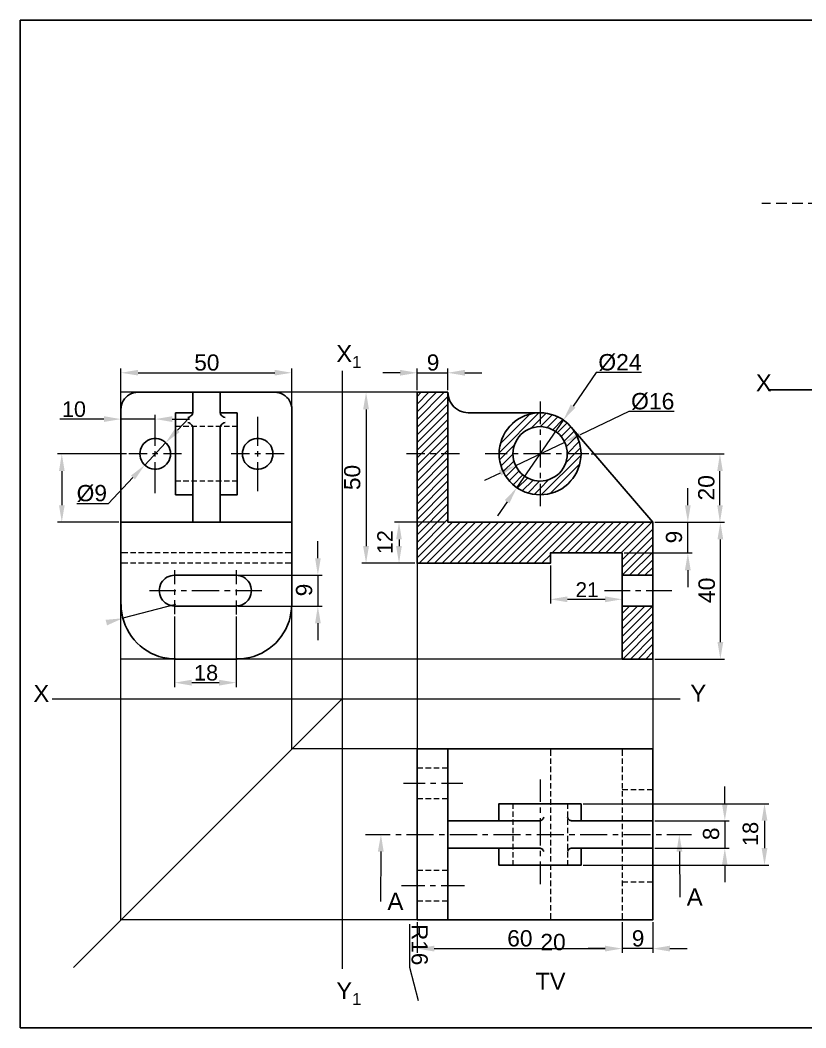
# Model space of a CAD drawing. Header units: millimetres. Extents: x 1738 to 2258, y 1223 to 1520.
# Drawn here: x 1737.7 to 1969.4, y 1223.2 to 1520.2 of the extents above; entities that cross this region are included whole.
import ezdxf

# ---------------------------------------------------------------- set-up
doc = ezdxf.new("R2010")
doc.units = ezdxf.units.MM
doc.linetypes.add('HIDDEN2', pattern=[4.7625, 3.175, -1.5875])
doc.styles.add('Arial$001', font='arial.ttf', dxfattribs={"height": 3.383968})
doc.styles.get("Standard").update_dxf_attribs({"font": 'arial.ttf'})

msp = doc.modelspace()

# ---------------------------------------------------------------- hatches: boundary and pattern name
at = {"true_color": 0x000007}
for points in [[(1772.425, 1417.158), (1772.425, 1415.491), (1767.392, 1416.291)], [(1812.739, 1417.158), (1812.739, 1415.491), (1817.772, 1416.291)], [(1849.687, 1417.158), (1849.687, 1415.441), (1854.72, 1416.291)], [(1868.802, 1417.158), (1868.802, 1415.441), (1863.769, 1416.291)], [(1838.804, 1405.509), (1840.521, 1405.509), (1839.671, 1410.542)], [(1900.034, 1406.959), (1901.4, 1406.025), (1897.85, 1402.342)], [(1762.359, 1403.492), (1762.359, 1401.792), (1767.392, 1402.642)], [(1782.541, 1403.492), (1782.541, 1401.792), (1777.508, 1402.642)], [(1783.424, 1399.959), (1784.674, 1398.809), (1780.574, 1395.693)], [(1902.467, 1398.759), (1903.183, 1397.276), (1898.234, 1395.859)], [(1749.126, 1387.326), (1750.793, 1387.326), (1749.943, 1392.41)], [(1943.214, 1387.326), (1944.864, 1387.326), (1944.014, 1392.41)], [(1770.342, 1386.01), (1771.525, 1384.86), (1774.391, 1389.076)], [(1878.785, 1387.493), (1879.518, 1386.01), (1883.685, 1388.91)], [(1880.585, 1378.76), (1881.935, 1377.81), (1884.118, 1382.427)], [(1749.126, 1377.26), (1750.793, 1377.26), (1749.943, 1372.227)], [(1933.698, 1377.26), (1935.398, 1377.26), (1934.548, 1372.227)], [(1943.214, 1377.26), (1944.864, 1377.26), (1944.014, 1372.227)], [(1848.537, 1367.194), (1850.203, 1367.194), (1849.387, 1372.227)], [(1943.297, 1367.194), (1944.997, 1367.194), (1944.147, 1372.227)], [(1838.804, 1365.195), (1840.521, 1365.195), (1839.671, 1360.162)], [(1848.537, 1365.195), (1850.203, 1365.195), (1849.387, 1360.162)], [(1824.638, 1361.645), (1826.305, 1361.645), (1825.455, 1356.612)], [(1933.698, 1358.112), (1935.398, 1358.112), (1934.548, 1363.178)], [(1899.05, 1350.379), (1899.05, 1348.679), (1894.017, 1349.529)], [(1910.15, 1350.379), (1910.15, 1348.679), (1915.183, 1349.529)], [(1824.638, 1342.496), (1826.305, 1342.496), (1825.455, 1347.529)], [(1762.875, 1343.479), (1763.292, 1341.846), (1767.942, 1343.946)], [(1943.297, 1336.946), (1944.997, 1336.946), (1944.147, 1331.913)], [(1788.257, 1325.814), (1788.257, 1324.097), (1783.224, 1324.964)], [(1796.323, 1325.814), (1796.323, 1324.097), (1801.356, 1324.964)], [(1944.614, 1289.283), (1946.281, 1289.283), (1945.464, 1284.25)], [(1956.313, 1284.25), (1958.013, 1284.25), (1957.163, 1289.283)], [(1843.154, 1275.167), (1844.054, 1280.2), (1844.87, 1275.167)], [(1931.215, 1275.167), (1932.032, 1280.2), (1932.931, 1275.167)], [(1944.614, 1271.15), (1946.281, 1271.15), (1945.464, 1276.183)], [(1956.313, 1276.183), (1958.013, 1276.183), (1957.163, 1271.15)], [(1859.753, 1247.435), (1859.753, 1245.735), (1854.72, 1246.585)], [(1910.15, 1247.435), (1910.15, 1245.735), (1915.183, 1246.585)], [(1910.15, 1247.435), (1910.15, 1245.735), (1915.183, 1246.585)], [(1929.265, 1247.435), (1929.265, 1245.735), (1924.215, 1246.585)]]:
    msp.add_hatch(color=7, dxfattribs=at).paths.add_polyline_path(points)

# ---------------------------------------------------------------- linework, layer by layer
for p, q in [((1737.664, 1520.225), (2157.664, 1520.225)), ((1737.664, 1223.225), (1737.664, 1520.225)), ((1958.454, 1411.233), (2241.93, 1411.233)), ((2157.664, 1223.225), (1737.664, 1223.225))]:
    msp.add_line(p, q)
at = {"linetype": 'HIDDEN2', "lineweight": 9}
msp.add_line((2054.217, 1466.233), (1956.374, 1466.233), dxfattribs=at)
at = {"color": 7, "linetype": 'Continuous', "lineweight": 5, "true_color": 0x000007}
for points in [[(1767.392, 1406.109), (1767.392, 1417.575)], [(1817.772, 1406.109), (1817.772, 1417.575)], [(1832.588, 1416.858), (1832.588, 1240.602)], [(1854.72, 1411.142), (1854.72, 1417.541)], [(1863.769, 1411.142), (1863.769, 1417.541)], [(1772.425, 1416.291), (1812.739, 1416.291)], [(1849.687, 1416.291), (1844.604, 1416.291)], [(1854.72, 1416.291), (1863.769, 1416.291)], [(1868.802, 1416.291), (1873.835, 1416.291)], [(1920.849, 1416.391), (1907.533, 1416.391), (1900.717, 1406.492)], [(1854.72, 1410.542), (1767.392, 1410.542)], [(1767.392, 1255.035), (1767.392, 1410.542)], [(1817.772, 1305.415), (1817.772, 1410.542)], [(1854.086, 1410.542), (1838.387, 1410.542)], [(1854.72, 1409.308), (1855.953, 1410.542)], [(1854.72, 1407.042), (1858.219, 1410.542)], [(1854.72, 1404.775), (1860.486, 1410.542)], [(1854.72, 1402.526), (1862.736, 1410.542)], [(1854.72, 1400.259), (1863.769, 1409.308)], [(1890.984, 1407.809), (1890.984, 1401.192)], [(1839.671, 1405.509), (1839.671, 1365.195)], [(1854.72, 1397.992), (1863.769, 1407.042)], [(1930.532, 1404.859), (1917.182, 1404.859), (1902.8, 1398.042)], [(1762.359, 1402.642), (1749.343, 1402.642)], [(1767.392, 1400.092), (1767.392, 1403.892)], [(1777.508, 1402.642), (1767.392, 1402.642)], [(1777.508, 1394.793), (1777.508, 1403.925), (1777.508, 1403.925)], [(1777.508, 1400.092), (1777.508, 1403.892)], [(1782.541, 1402.642), (1787.574, 1402.642)], [(1784.024, 1399.359), (1787.491, 1403.026), (1787.491, 1403.026)], [(1807.706, 1394.793), (1807.706, 1403.325), (1807.706, 1403.325)], [(1854.72, 1395.743), (1863.769, 1404.775)], [(1854.72, 1393.476), (1863.769, 1402.526)], [(1878.918, 1392.743), (1890.601, 1404.475)], [(1879.251, 1395.393), (1887.951, 1404.092)], [(1881.518, 1399.876), (1883.485, 1401.876)], [(1884.118, 1382.427), (1897.85, 1402.342), (1897.85, 1402.342)], [(1888.434, 1400.042), (1890.984, 1402.609)], [(1890.984, 1402.609), (1892.734, 1404.359)], [(1891.117, 1400.426), (1894.567, 1403.925)], [(1893.084, 1400.176), (1896.234, 1403.292)], [(1894.701, 1399.526), (1897.65, 1402.476)], [(1785.007, 1400.426), (1783.524, 1400.426), (1783.524, 1400.426)], [(1787.407, 1400.426), (1785.774, 1400.426)], [(1789.79, 1400.426), (1788.207, 1400.426)], [(1792.174, 1400.426), (1790.607, 1400.426)], [(1794.607, 1400.426), (1792.99, 1400.426)], [(1797.007, 1400.426), (1795.373, 1400.426)], [(1799.39, 1400.426), (1797.807, 1400.426)], [(1801.656, 1400.426), (1800.206, 1400.426)], [(1854.72, 1391.21), (1855.92, 1392.41), (1863.769, 1400.259)], [(1890.984, 1399.576), (1890.984, 1397.992)], [(1896.067, 1398.642), (1898.917, 1401.492)], [(1897.217, 1397.493), (1900.067, 1400.342)], [(1898.117, 1396.159), (1901.05, 1399.059)], [(1854.72, 1388.96), (1858.186, 1392.41), (1863.769, 1397.992)], [(1890.984, 1396.376), (1890.984, 1388.393)], [(1898.75, 1394.543), (1901.867, 1397.659)], [(1899.05, 1392.543), (1902.5, 1396.026)], [(1780.574, 1395.693), (1774.391, 1389.076), (1774.391, 1389.076)], [(1777.508, 1391.593), (1777.508, 1393.176)], [(1807.706, 1391.593), (1807.706, 1393.176)], [(1854.72, 1386.693), (1860.436, 1392.41), (1863.769, 1395.743)], [(1854.72, 1384.393), (1862.703, 1392.41), (1863.769, 1393.476)], [(1880.785, 1392.41), (1883.351, 1394.926)], [(1883.685, 1388.91), (1898.234, 1395.859), (1898.234, 1395.859)], [(1901.133, 1392.41), (1902.933, 1394.193)], [(1769.058, 1392.41), (1748.71, 1392.41)], [(1775.075, 1392.41), (1769.692, 1392.41), (1769.692, 1392.41)], [(1778.274, 1392.41), (1776.691, 1392.41)], [(1777.508, 1380.844), (1777.508, 1389.976)], [(1785.274, 1392.41), (1779.891, 1392.41)], [(1805.323, 1392.41), (1799.906, 1392.41), (1799.906, 1392.41)], [(1808.523, 1392.41), (1806.889, 1392.41)], [(1807.706, 1381.444), (1807.706, 1389.976)], [(1815.522, 1392.41), (1810.089, 1392.41)], [(1857.02, 1392.41), (1851.603, 1392.41), (1851.603, 1392.41)], [(1854.72, 1382.127), (1863.769, 1391.21)], [(1860.219, 1392.41), (1858.603, 1392.41)], [(1867.219, 1392.41), (1861.803, 1392.41)], [(1881.301, 1392.41), (1874.818, 1392.41), (1874.818, 1392.41)], [(1879.035, 1390.61), (1880.785, 1392.41)], [(1879.418, 1388.776), (1882.918, 1392.276)], [(1880.068, 1387.16), (1883.218, 1390.276)], [(1884.501, 1392.41), (1882.885, 1392.41)], [(1894.101, 1392.41), (1886.084, 1392.41)], [(1891.334, 1380.294), (1903.067, 1392.06)], [(1897.3, 1392.41), (1895.684, 1392.41)], [(1898.667, 1389.893), (1901.133, 1392.41)], [(1905.367, 1392.41), (1898.884, 1392.41)], [(1906, 1392.41), (1945.297, 1392.41)], [(1749.943, 1387.326), (1749.943, 1377.26)], [(1854.72, 1379.86), (1863.769, 1388.96)], [(1880.918, 1385.71), (1883.818, 1388.66)], [(1881.901, 1384.427), (1884.751, 1387.293)], [(1893.934, 1380.677), (1902.717, 1389.426)], [(1944.014, 1377.26), (1944.014, 1387.326)], [(1754.343, 1377.777), (1763.759, 1377.777), (1770.925, 1385.41)], [(1785.007, 1384.343), (1783.524, 1384.343), (1783.524, 1384.343)], [(1787.407, 1384.343), (1785.774, 1384.343)], [(1789.79, 1384.343), (1788.207, 1384.343)], [(1792.174, 1384.343), (1790.607, 1384.343)], [(1794.607, 1384.343), (1792.99, 1384.343)], [(1797.007, 1384.343), (1795.373, 1384.343)], [(1799.39, 1384.343), (1797.807, 1384.343)], [(1801.656, 1384.343), (1800.206, 1384.343)], [(1854.72, 1377.61), (1863.769, 1386.693)], [(1854.72, 1375.344), (1863.769, 1384.427)], [(1879.168, 1386.727), (1874.602, 1384.593), (1874.602, 1384.593)], [(1883.001, 1383.277), (1885.868, 1386.177)], [(1884.285, 1382.343), (1887.234, 1385.243)], [(1885.734, 1381.494), (1888.851, 1384.593)], [(1887.368, 1380.844), (1890.817, 1384.343)], [(1890.984, 1386.777), (1890.984, 1385.193)], [(1890.984, 1382.21), (1893.467, 1384.727)], [(1898.334, 1382.76), (1900.583, 1385.027)], [(1854.72, 1373.077), (1863.769, 1382.16)], [(1889.201, 1380.427), (1890.984, 1382.21)], [(1890.984, 1383.577), (1890.984, 1376.96), (1890.984, 1376.96)], [(1934.548, 1377.26), (1934.548, 1382.293)], [(1854.72, 1370.828), (1863.769, 1379.91)], [(1881.268, 1378.294), (1878.402, 1374.144), (1878.402, 1374.144)], [(1854.72, 1368.561), (1863.769, 1377.644)], [(1854.72, 1366.294), (1863.769, 1375.377)], [(1766.792, 1372.227), (1748.71, 1372.227)], [(1863.136, 1372.227), (1848.103, 1372.227)], [(1854.72, 1364.028), (1863.769, 1373.127)], [(1854.72, 1361.778), (1865.169, 1372.227)], [(1855.32, 1360.162), (1867.436, 1372.227)], [(1857.586, 1360.162), (1869.702, 1372.227)], [(1859.836, 1360.162), (1871.952, 1372.227)], [(1862.103, 1360.162), (1874.218, 1372.227)], [(1864.369, 1360.162), (1876.485, 1372.227)], [(1866.619, 1360.162), (1878.735, 1372.227)], [(1868.885, 1360.162), (1881.001, 1372.227)], [(1871.152, 1360.162), (1883.268, 1372.227)], [(1873.402, 1360.162), (1885.534, 1372.227)], [(1875.668, 1360.162), (1887.784, 1372.227)], [(1877.935, 1360.162), (1890.051, 1372.227)], [(1880.201, 1360.162), (1892.317, 1372.227)], [(1882.451, 1360.162), (1894.567, 1372.227)], [(1884.751, 1360.162), (1896.834, 1372.227)], [(1887.018, 1360.162), (1899.1, 1372.227)], [(1889.284, 1360.162), (1901.35, 1372.227)], [(1894.534, 1363.178), (1903.617, 1372.227)], [(1896.784, 1363.178), (1905.883, 1372.227)], [(1899.1, 1363.178), (1908.133, 1372.227)], [(1901.35, 1363.178), (1910.4, 1372.227)], [(1903.617, 1363.178), (1912.666, 1372.227)], [(1905.883, 1363.178), (1914.916, 1372.227)], [(1908.133, 1363.178), (1917.182, 1372.227)], [(1910.4, 1363.178), (1919.449, 1372.227)], [(1912.666, 1363.178), (1921.699, 1372.227)], [(1914.916, 1363.178), (1923.965, 1372.227)], [(1924.865, 1372.227), (1945.381, 1372.227)], [(1924.865, 1372.227), (1935.831, 1372.227)], [(1924.865, 1372.227), (1945.297, 1372.227)], [(1934.548, 1363.178), (1934.548, 1372.227)], [(1915.183, 1361.178), (1924.215, 1370.228)], [(1825.455, 1361.645), (1825.455, 1366.678)], [(1849.387, 1367.194), (1849.387, 1365.195)], [(1915.183, 1358.912), (1924.215, 1367.961)], [(1944.147, 1336.946), (1944.147, 1367.194)], [(1915.183, 1356.662), (1924.215, 1365.695)], [(1917.399, 1356.612), (1924.215, 1363.445)], [(1769.392, 1363.178), (1767.392, 1363.178), (1767.392, 1363.178)], [(1771.792, 1363.178), (1770.208, 1363.178)], [(1774.208, 1363.178), (1772.591, 1363.178)], [(1776.608, 1363.178), (1774.991, 1363.178)], [(1778.991, 1363.178), (1777.408, 1363.178)], [(1781.391, 1363.178), (1779.808, 1363.178)], [(1783.807, 1363.178), (1782.191, 1363.178)], [(1786.207, 1363.178), (1784.591, 1363.178)], [(1788.59, 1363.178), (1787.007, 1363.178)], [(1790.99, 1363.178), (1789.407, 1363.178)], [(1793.407, 1363.178), (1791.79, 1363.178)], [(1795.807, 1363.178), (1794.19, 1363.178)], [(1798.19, 1363.178), (1796.607, 1363.178)], [(1800.59, 1363.178), (1799.007, 1363.178)], [(1803.006, 1363.178), (1801.39, 1363.178)], [(1805.406, 1363.178), (1803.79, 1363.178)], [(1807.789, 1363.178), (1806.206, 1363.178)], [(1810.189, 1363.178), (1808.606, 1363.178)], [(1812.606, 1363.178), (1810.989, 1363.178)], [(1815.006, 1363.178), (1813.389, 1363.178)], [(1817.772, 1363.178), (1815.805, 1363.178)], [(1891.534, 1360.162), (1894.017, 1362.628)], [(1893.801, 1360.162), (1894.017, 1360.362)], [(1915.816, 1363.178), (1935.831, 1363.178)], [(1919.666, 1356.612), (1924.215, 1361.178)], [(1769.392, 1360.162), (1767.392, 1360.162), (1767.392, 1360.162)], [(1771.792, 1360.162), (1770.208, 1360.162)], [(1774.208, 1360.162), (1772.591, 1360.162)], [(1776.608, 1360.162), (1774.991, 1360.162)], [(1778.991, 1360.162), (1777.408, 1360.162)], [(1781.391, 1360.162), (1779.808, 1360.162)], [(1783.807, 1360.162), (1782.191, 1360.162)], [(1783.224, 1358.112), (1783.224, 1354.012)], [(1786.207, 1360.162), (1784.591, 1360.162)], [(1788.59, 1360.162), (1787.007, 1360.162)], [(1790.99, 1360.162), (1789.407, 1360.162)], [(1793.407, 1360.162), (1791.79, 1360.162)], [(1795.807, 1360.162), (1794.19, 1360.162)], [(1798.19, 1360.162), (1796.607, 1360.162)], [(1800.59, 1360.162), (1799.007, 1360.162)], [(1801.356, 1358.112), (1801.356, 1353.962)], [(1803.006, 1360.162), (1801.39, 1360.162)], [(1805.406, 1360.162), (1803.79, 1360.162)], [(1807.789, 1360.162), (1806.206, 1360.162)], [(1810.189, 1360.162), (1808.606, 1360.162)], [(1812.606, 1360.162), (1810.989, 1360.162)], [(1815.006, 1360.162), (1813.389, 1360.162)], [(1817.772, 1360.162), (1815.805, 1360.162)], [(1854.086, 1360.162), (1838.387, 1360.162)], [(1854.086, 1360.162), (1848.103, 1360.162)], [(1854.72, 1360.162), (1854.72, 1255.035)], [(1894.017, 1359.512), (1894.017, 1348.296)], [(1921.915, 1356.612), (1924.215, 1358.912)], [(1934.548, 1358.112), (1934.548, 1353.079)], [(1801.99, 1356.612), (1826.738, 1356.612)], [(1825.455, 1356.612), (1825.455, 1347.529)], [(1924.182, 1356.612), (1924.215, 1356.662)], [(1775.791, 1352.095), (1783.557, 1352.095)], [(1783.224, 1352.429), (1783.224, 1350.812)], [(1785.141, 1352.095), (1786.757, 1352.095)], [(1788.341, 1352.095), (1796.357, 1352.095)], [(1797.94, 1352.095), (1799.556, 1352.095)], [(1801.14, 1352.095), (1808.906, 1352.095), (1808.906, 1352.095)], [(1801.356, 1352.395), (1801.356, 1350.762)], [(1910.016, 1352.095), (1917.532, 1352.095)], [(1919.099, 1352.095), (1920.732, 1352.095)], [(1922.299, 1352.095), (1929.815, 1352.095), (1929.815, 1352.095)], [(1783.224, 1349.229), (1783.224, 1345.129), (1783.224, 1345.129)], [(1801.356, 1349.196), (1801.356, 1345.046), (1801.356, 1345.046)], [(1899.05, 1349.529), (1910.15, 1349.529)], [(1915.183, 1350.162), (1915.183, 1350.812)], [(1783.524, 1348.029), (1767.942, 1343.946), (1767.942, 1343.946)], [(1801.99, 1347.529), (1826.738, 1347.529)], [(1915.183, 1345.312), (1917.399, 1347.529)], [(1915.183, 1343.046), (1919.666, 1347.529)], [(1915.183, 1340.779), (1921.915, 1347.529)], [(1915.183, 1338.53), (1924.182, 1347.529)], [(1783.224, 1344.496), (1783.224, 1323.68)], [(1801.356, 1344.413), (1801.356, 1323.68)], [(1825.455, 1342.496), (1825.455, 1337.463)], [(1915.183, 1336.263), (1924.215, 1345.346)], [(1915.183, 1333.996), (1924.215, 1343.096)], [(1915.349, 1331.913), (1924.215, 1340.829)], [(1917.616, 1331.913), (1924.215, 1338.563)], [(1919.866, 1331.913), (1924.215, 1336.296)], [(1922.132, 1331.913), (1924.215, 1334.046)], [(1915.183, 1331.913), (1767.392, 1331.913)], [(1924.215, 1331.913), (1924.215, 1255.035)], [(1924.865, 1331.913), (1945.381, 1331.913)], [(1788.257, 1324.964), (1796.323, 1324.964)], [(1747.126, 1320.214), (1932.332, 1320.214)], [(1832.588, 1320.214), (1753.393, 1240.986)], [(1854.72, 1305.415), (1817.772, 1305.415)], [(1854.72, 1305.415), (1924.215, 1305.415)], [(1894.017, 1305.415), (1894.017, 1303.415)], [(1915.183, 1305.415), (1915.183, 1303.415)], [(1894.017, 1302.598), (1894.017, 1301.015)], [(1915.183, 1302.598), (1915.183, 1301.015)], [(1854.72, 1299.865), (1856.436, 1299.865)], [(1857.236, 1299.865), (1858.869, 1299.865)], [(1859.636, 1299.865), (1861.253, 1299.865)], [(1862.069, 1299.865), (1863.769, 1299.865), (1863.769, 1299.865)], [(1894.017, 1300.215), (1894.017, 1298.582)], [(1915.183, 1300.215), (1915.183, 1298.582)], [(1850.753, 1295.349), (1857.07, 1295.349)], [(1858.686, 1295.349), (1860.269, 1295.349)], [(1861.886, 1295.349), (1868.202, 1295.349), (1868.202, 1295.349)], [(1890.984, 1296.449), (1890.984, 1289.799)], [(1894.017, 1297.815), (1894.017, 1296.199)], [(1894.017, 1295.382), (1894.017, 1293.816)], [(1915.183, 1297.815), (1915.183, 1296.199)], [(1915.183, 1295.382), (1915.183, 1293.816)], [(1894.017, 1292.999), (1894.017, 1291.416)], [(1915.183, 1293.516), (1916.882, 1293.516)], [(1915.183, 1292.999), (1915.183, 1291.416)], [(1917.699, 1293.516), (1919.316, 1293.516)], [(1920.082, 1293.516), (1921.699, 1293.516)], [(1922.515, 1293.516), (1924.215, 1293.516), (1924.215, 1293.516)], [(1945.464, 1289.283), (1945.464, 1294.316)], [(1854.72, 1290.783), (1856.436, 1290.783)], [(1857.236, 1290.783), (1858.869, 1290.783)], [(1859.636, 1290.783), (1861.253, 1290.783)], [(1862.069, 1290.783), (1863.769, 1290.783), (1863.769, 1290.783)], [(1882.918, 1289.283), (1882.918, 1287.799)], [(1894.017, 1290.616), (1894.017, 1288.983)], [(1899.05, 1289.283), (1899.05, 1287.799)], [(1903.7, 1289.283), (1958.447, 1289.283)], [(1915.183, 1290.616), (1915.183, 1288.983)], [(1882.918, 1287.033), (1882.918, 1285.4)], [(1890.984, 1288.216), (1890.984, 1286.599)], [(1894.017, 1288.216), (1894.017, 1286.599)], [(1899.05, 1287.033), (1899.05, 1285.4)], [(1915.183, 1288.216), (1915.183, 1286.599)], [(1882.918, 1284.6), (1882.918, 1283.016)], [(1890.984, 1285.016), (1890.984, 1277)], [(1894.017, 1285.783), (1894.017, 1284.216)], [(1894.017, 1283.4), (1894.017, 1281.816)], [(1899.05, 1284.6), (1899.05, 1283.016)], [(1915.183, 1285.783), (1915.183, 1284.216)], [(1915.183, 1283.4), (1915.183, 1281.816)], [(1924.865, 1284.25), (1946.714, 1284.25)], [(1945.464, 1284.25), (1945.464, 1276.183)], [(1957.163, 1284.25), (1957.163, 1276.183)], [(1839.537, 1280.2), (1846.787, 1280.2)], [(1848.403, 1280.2), (1849.987, 1280.2)], [(1851.603, 1280.2), (1859.586, 1280.2)], [(1861.203, 1280.2), (1862.786, 1280.2)], [(1864.402, 1280.2), (1872.385, 1280.2)], [(1874.002, 1280.2), (1875.585, 1280.2)], [(1877.202, 1280.2), (1885.184, 1280.2)], [(1882.918, 1282.2), (1882.918, 1280.633)], [(1886.801, 1280.2), (1888.384, 1280.2)], [(1890.001, 1280.2), (1897.984, 1280.2)], [(1894.017, 1281.016), (1894.017, 1279.433)], [(1899.05, 1282.2), (1899.05, 1280.633)], [(1899.6, 1280.2), (1901.183, 1280.2)], [(1902.8, 1280.2), (1910.783, 1280.2)], [(1912.399, 1280.2), (1913.983, 1280.2)], [(1915.183, 1281.016), (1915.183, 1279.433)], [(1915.599, 1280.2), (1923.582, 1280.2)], [(1925.199, 1280.2), (1926.782, 1280.2)], [(1928.398, 1280.2), (1935.665, 1280.2), (1935.665, 1280.2)], [(1882.918, 1279.817), (1882.918, 1278.2)], [(1882.918, 1277.433), (1882.918, 1275.8)], [(1894.017, 1278.617), (1894.017, 1277)], [(1899.05, 1279.817), (1899.05, 1278.2)], [(1899.05, 1277.433), (1899.05, 1275.8)], [(1915.183, 1278.617), (1915.183, 1277)], [(1844.02, 1275.167), (1843.97, 1260.484), (1843.97, 1260.484)], [(1882.918, 1275), (1882.918, 1273.417)], [(1890.984, 1275.417), (1890.984, 1273.8)], [(1894.017, 1276.233), (1894.017, 1274.617)], [(1899.05, 1275), (1899.05, 1273.417)], [(1915.183, 1276.233), (1915.183, 1274.617)], [(1924.865, 1276.183), (1946.714, 1276.183)], [(1932.065, 1275.167), (1932.198, 1261.768), (1932.198, 1261.768)], [(1882.918, 1272.6), (1882.918, 1271.15), (1882.918, 1271.15)], [(1890.984, 1272.217), (1890.984, 1265.567), (1890.984, 1265.567)], [(1894.017, 1273.8), (1894.017, 1272.217)], [(1894.017, 1271.417), (1894.017, 1269.834)], [(1899.05, 1272.6), (1899.05, 1271.15), (1899.05, 1271.15)], [(1915.183, 1273.8), (1915.183, 1272.217)], [(1915.183, 1271.417), (1915.183, 1269.834)], [(1856.436, 1269.617), (1854.72, 1269.617), (1854.72, 1269.617)], [(1858.869, 1269.617), (1857.236, 1269.617)], [(1861.253, 1269.617), (1859.636, 1269.617)], [(1863.769, 1269.617), (1862.069, 1269.617)], [(1894.017, 1269.017), (1894.017, 1267.401)], [(1903.7, 1271.15), (1958.447, 1271.15)], [(1915.183, 1269.017), (1915.183, 1267.401)], [(1945.464, 1271.15), (1945.464, 1266.117)], [(1894.017, 1266.634), (1894.017, 1265.017)], [(1915.183, 1266.634), (1915.183, 1265.017)], [(1915.183, 1266.301), (1916.882, 1266.301)], [(1917.699, 1266.301), (1919.316, 1266.301)], [(1920.082, 1266.301), (1921.699, 1266.301)], [(1922.515, 1266.301), (1924.215, 1266.301), (1924.215, 1266.301)], [(1856.986, 1265.101), (1850.07, 1265.101), (1850.07, 1265.101)], [(1860.186, 1265.101), (1858.569, 1265.101)], [(1868.669, 1265.101), (1861.769, 1265.101)], [(1894.017, 1264.201), (1894.017, 1262.618)], [(1915.183, 1264.201), (1915.183, 1262.618)], [(1856.436, 1260.568), (1854.72, 1260.568), (1854.72, 1260.568)], [(1858.869, 1260.568), (1857.236, 1260.568)], [(1861.253, 1260.568), (1859.636, 1260.568)], [(1863.769, 1260.568), (1862.069, 1260.568)], [(1894.017, 1261.818), (1894.017, 1260.234)], [(1894.017, 1259.418), (1894.017, 1257.801)], [(1915.183, 1261.818), (1915.183, 1260.234)], [(1915.183, 1259.418), (1915.183, 1257.801)], [(1894.017, 1257.035), (1894.017, 1255.035), (1894.017, 1255.035)], [(1915.183, 1257.035), (1915.183, 1255.035), (1915.183, 1255.035)], [(1854.72, 1255.035), (1767.392, 1255.035)], [(1852.47, 1253.818), (1852.47, 1241.152), (1855.07, 1231.303)], [(1854.72, 1255.035), (1924.215, 1255.035)], [(1854.72, 1254.385), (1854.72, 1245.352)], [(1915.183, 1254.385), (1915.183, 1245.352)], [(1915.183, 1254.385), (1915.183, 1245.352)], [(1924.215, 1254.385), (1924.215, 1245.352)], [(1859.753, 1246.585), (1910.15, 1246.585)], [(1910.15, 1246.585), (1905.117, 1246.585)], [(1924.215, 1246.585), (1915.183, 1246.585)], [(1929.265, 1246.585), (1934.331, 1246.585)]]:
    msp.add_lwpolyline(points, dxfattribs=at)
at = {"color": 7, "linetype": 'Continuous', "lineweight": 25, "true_color": 0x000007}
for points in [[(1772.425, 1410.542), (1771.792, 1410.492), (1771.108, 1410.375), (1770.508, 1410.158), (1769.908, 1409.858), (1769.358, 1409.508), (1768.875, 1409.042), (1768.408, 1408.575), (1768.075, 1408.025), (1767.775, 1407.425), (1767.558, 1406.825), (1767.425, 1406.142), (1767.392, 1405.509)], [(1772.425, 1410.542), (1812.739, 1410.542), (1812.739, 1410.542)], [(1788.557, 1410.542), (1788.557, 1404.475)], [(1796.607, 1410.542), (1796.607, 1404.475)], [(1817.772, 1405.509), (1817.739, 1406.142), (1817.605, 1406.825), (1817.389, 1407.425), (1817.089, 1408.025), (1816.755, 1408.575), (1816.289, 1409.042), (1815.805, 1409.508), (1815.255, 1409.858), (1814.656, 1410.158), (1814.072, 1410.375), (1813.389, 1410.492), (1812.739, 1410.542)], [(1854.72, 1410.542), (1854.72, 1360.162), (1854.72, 1360.162)], [(1854.72, 1410.542), (1863.769, 1410.542), (1863.769, 1372.227)], [(1863.769, 1410.542), (1863.769, 1410.575)], [(1863.802, 1410.542), (1863.852, 1409.858), (1863.986, 1409.225), (1864.152, 1408.542), (1864.402, 1407.942), (1864.752, 1407.342), (1865.136, 1406.792), (1865.552, 1406.275), (1866.069, 1405.842), (1866.619, 1405.459), (1867.219, 1405.125), (1867.819, 1404.859), (1868.502, 1404.692), (1869.135, 1404.559), (1869.819, 1404.525)], [(1817.772, 1372.227), (1767.392, 1372.227), (1767.392, 1405.509)], [(1817.772, 1405.509), (1817.772, 1372.227), (1817.772, 1372.227)], [(1783.524, 1380.294), (1783.524, 1404.475), (1788.557, 1404.475)], [(1787.141, 1403.109), (1787.491, 1403.209), (1787.791, 1403.375), (1788.041, 1403.592), (1788.291, 1403.842), (1788.474, 1404.142), (1788.557, 1404.475)], [(1796.607, 1380.294), (1801.656, 1380.294), (1801.656, 1404.475), (1796.607, 1404.475)], [(1796.657, 1404.475), (1796.74, 1404.142), (1796.907, 1403.842), (1797.173, 1403.592), (1797.423, 1403.375), (1797.723, 1403.209), (1798.073, 1403.109)], [(1890.984, 1404.475), (1869.819, 1404.475)], [(1788.557, 1400.259), (1788.474, 1400.592), (1788.291, 1400.892), (1788.041, 1401.159), (1787.791, 1401.359), (1787.491, 1401.542), (1787.141, 1401.626)], [(1788.557, 1372.227), (1788.557, 1400.259)], [(1796.607, 1372.227), (1796.607, 1400.259)], [(1798.073, 1401.626), (1797.723, 1401.542), (1797.423, 1401.359), (1797.173, 1401.159), (1796.907, 1400.892), (1796.74, 1400.592), (1796.657, 1400.259)], [(1924.215, 1372.227), (1900.167, 1400.259)], [(1783.524, 1380.294), (1788.557, 1380.294), (1788.557, 1380.294)], [(1767.392, 1348.029), (1767.392, 1372.227), (1767.392, 1372.227)], [(1817.772, 1372.227), (1817.772, 1348.029)], [(1924.215, 1331.913), (1924.215, 1372.227), (1863.769, 1372.227)], [(1854.72, 1360.162), (1894.017, 1360.162), (1894.017, 1363.178), (1915.183, 1363.178), (1915.183, 1331.913), (1924.215, 1331.913)], [(1783.224, 1356.612), (1782.624, 1356.562), (1782.074, 1356.445), (1781.474, 1356.278), (1780.958, 1356.012), (1780.441, 1355.678), (1780.024, 1355.295), (1779.641, 1354.862), (1779.291, 1354.345), (1779.041, 1353.845), (1778.874, 1353.245), (1778.741, 1352.695), (1778.691, 1352.095)], [(1783.224, 1356.612), (1801.356, 1356.612), (1801.356, 1356.612)], [(1805.873, 1352.095), (1805.823, 1352.695), (1805.706, 1353.245), (1805.539, 1353.845), (1805.273, 1354.345), (1804.939, 1354.862), (1804.556, 1355.295), (1804.123, 1355.678), (1803.606, 1356.012), (1803.106, 1356.278), (1802.506, 1356.445), (1801.94, 1356.562), (1801.356, 1356.612)], [(1915.183, 1356.612), (1924.215, 1356.612)], [(1778.691, 1352.095), (1778.691, 1352.129), (1778.691, 1352.129)], [(1778.691, 1352.095), (1778.741, 1351.495), (1778.874, 1350.945), (1779.041, 1350.345), (1779.291, 1349.829), (1779.641, 1349.312), (1780.024, 1348.896), (1780.441, 1348.512), (1780.958, 1348.162), (1781.474, 1347.912), (1782.074, 1347.746), (1782.624, 1347.612), (1783.224, 1347.562)], [(1801.356, 1347.562), (1801.94, 1347.612), (1802.506, 1347.746), (1803.106, 1347.912), (1803.606, 1348.162), (1804.123, 1348.512), (1804.556, 1348.896), (1804.939, 1349.312), (1805.273, 1349.829), (1805.539, 1350.345), (1805.706, 1350.945), (1805.823, 1351.495), (1805.873, 1352.095)], [(1805.923, 1352.095), (1805.923, 1352.129), (1805.923, 1352.129)], [(1767.425, 1348.029), (1767.475, 1346.762), (1767.642, 1345.512), (1767.858, 1344.279), (1768.208, 1343.096), (1768.675, 1341.896), (1769.175, 1340.746), (1769.825, 1339.629), (1770.508, 1338.563), (1771.275, 1337.58), (1772.125, 1336.646), (1773.058, 1335.796), (1774.041, 1335.03), (1775.108, 1334.346), (1776.225, 1333.697), (1777.375, 1333.197), (1778.574, 1332.713), (1779.758, 1332.38), (1781.008, 1332.163), (1782.241, 1331.997), (1783.524, 1331.947)], [(1801.356, 1347.529), (1783.224, 1347.529), (1783.224, 1347.529)], [(1801.656, 1331.947), (1802.923, 1331.997), (1804.173, 1332.163), (1805.406, 1332.38), (1806.606, 1332.713), (1807.789, 1333.197), (1808.939, 1333.697), (1810.056, 1334.346), (1811.122, 1335.03), (1812.106, 1335.796), (1813.039, 1336.646), (1813.889, 1337.58), (1814.656, 1338.563), (1815.339, 1339.629), (1815.989, 1340.746), (1816.489, 1341.896), (1816.972, 1343.096), (1817.305, 1344.279), (1817.522, 1345.512), (1817.689, 1346.762), (1817.739, 1348.029)], [(1915.183, 1347.529), (1924.215, 1347.529)], [(1801.656, 1331.913), (1783.524, 1331.913)], [(1854.72, 1255.035), (1854.72, 1305.415), (1863.769, 1305.415)], [(1863.769, 1305.415), (1863.769, 1255.035), (1854.72, 1255.035)], [(1863.769, 1305.415), (1924.215, 1305.415), (1924.215, 1255.035), (1863.769, 1255.035)], [(1903.067, 1289.283), (1878.868, 1289.283), (1878.868, 1284.25)], [(1903.067, 1284.25), (1903.067, 1289.283)], [(1863.769, 1284.25), (1890.984, 1284.25)], [(1890.984, 1284.3), (1891.251, 1284.333), (1891.451, 1284.466), (1891.667, 1284.6), (1891.834, 1284.816), (1891.967, 1285.016), (1892.051, 1285.283)], [(1899.1, 1285.283), (1899.184, 1285.016), (1899.3, 1284.816), (1899.484, 1284.6), (1899.684, 1284.466), (1899.9, 1284.333), (1900.167, 1284.3)], [(1900.167, 1284.25), (1924.215, 1284.25)], [(1863.769, 1276.183), (1890.984, 1276.183)], [(1878.868, 1271.15), (1878.868, 1276.183)], [(1892.051, 1275.167), (1891.967, 1275.417), (1891.834, 1275.633), (1891.667, 1275.85), (1891.451, 1275.983), (1891.251, 1276.1), (1890.984, 1276.15)], [(1900.167, 1276.15), (1899.9, 1276.1), (1899.684, 1275.983), (1899.484, 1275.85), (1899.3, 1275.633), (1899.184, 1275.417), (1899.1, 1275.167)], [(1900.167, 1276.183), (1924.215, 1276.183)], [(1903.067, 1271.15), (1903.067, 1276.183)], [(1878.868, 1271.15), (1903.067, 1271.15), (1903.067, 1271.15)]]:
    msp.add_lwpolyline(points, dxfattribs=at)
for points in [[(1903.067, 1392.41), (1903.017, 1393.509), (1902.85, 1394.626), (1902.6, 1395.693), (1902.25, 1396.759), (1901.783, 1397.776), (1901.267, 1398.759), (1900.633, 1399.709), (1899.9, 1400.559), (1899.134, 1401.326), (1898.284, 1402.042), (1897.35, 1402.692), (1896.367, 1403.209), (1895.334, 1403.675), (1894.267, 1404.009), (1893.201, 1404.275), (1892.101, 1404.442), (1890.984, 1404.475), (1889.884, 1404.442), (1888.768, 1404.275), (1887.701, 1404.009), (1886.634, 1403.675), (1885.618, 1403.209), (1884.634, 1402.692), (1883.685, 1402.042), (1882.835, 1401.326), (1882.068, 1400.559), (1881.351, 1399.709), (1880.701, 1398.759), (1880.201, 1397.776), (1879.718, 1396.759), (1879.385, 1395.693), (1879.135, 1394.626), (1878.952, 1393.509), (1878.918, 1392.41), (1878.952, 1391.293), (1879.135, 1390.193), (1879.385, 1389.126), (1879.718, 1388.06), (1880.201, 1387.027), (1880.701, 1386.043), (1881.351, 1385.11), (1882.068, 1384.26), (1882.835, 1383.493), (1883.685, 1382.76), (1884.634, 1382.127), (1885.618, 1381.61), (1886.634, 1381.144), (1887.701, 1380.81), (1888.768, 1380.544), (1889.884, 1380.377), (1890.984, 1380.327), (1892.101, 1380.377), (1893.201, 1380.544), (1894.267, 1380.81), (1895.334, 1381.144), (1896.367, 1381.61), (1897.35, 1382.127), (1898.284, 1382.76), (1899.134, 1383.493), (1899.9, 1384.26), (1900.633, 1385.11), (1901.267, 1386.043), (1901.783, 1387.027), (1902.25, 1388.06), (1902.6, 1389.126), (1902.85, 1390.193), (1903.017, 1391.293)], [(1899, 1392.41), (1898.967, 1393.309), (1898.8, 1394.193), (1898.534, 1395.059), (1898.2, 1395.909), (1897.767, 1396.676), (1897.267, 1397.393), (1896.667, 1398.076), (1895.984, 1398.676), (1895.25, 1399.192), (1894.484, 1399.626), (1893.634, 1399.959), (1892.784, 1400.209), (1891.884, 1400.392), (1890.984, 1400.426), (1890.084, 1400.392), (1889.201, 1400.209), (1888.334, 1399.959), (1887.484, 1399.626), (1886.718, 1399.192), (1886.001, 1398.676), (1885.318, 1398.076), (1884.718, 1397.393), (1884.201, 1396.676), (1883.785, 1395.909), (1883.435, 1395.059), (1883.185, 1394.193), (1883.001, 1393.309), (1882.968, 1392.41), (1883.001, 1391.51), (1883.185, 1390.61), (1883.435, 1389.76), (1883.785, 1388.91), (1884.201, 1388.143), (1884.718, 1387.41), (1885.318, 1386.727), (1886.001, 1386.143), (1886.718, 1385.627), (1887.484, 1385.193), (1888.334, 1384.86), (1889.201, 1384.593), (1890.084, 1384.427), (1890.984, 1384.393), (1891.884, 1384.427), (1892.784, 1384.593), (1893.634, 1384.86), (1894.484, 1385.193), (1895.25, 1385.627), (1895.984, 1386.143), (1896.667, 1386.727), (1897.267, 1387.41), (1897.767, 1388.143), (1898.2, 1388.91), (1898.534, 1389.76), (1898.8, 1390.61), (1898.967, 1391.51)], [(1782.024, 1392.41), (1781.974, 1393.093), (1781.808, 1393.726), (1781.591, 1394.376), (1781.258, 1394.959), (1780.824, 1395.476), (1780.324, 1395.943), (1779.758, 1396.326), (1779.158, 1396.626), (1778.524, 1396.809), (1777.841, 1396.926), (1777.158, 1396.926), (1776.475, 1396.809), (1775.841, 1396.626), (1775.241, 1396.326), (1774.691, 1395.943), (1774.175, 1395.476), (1773.741, 1394.959), (1773.408, 1394.376), (1773.191, 1393.726), (1773.025, 1393.093), (1772.975, 1392.41), (1773.025, 1391.726), (1773.191, 1391.093), (1773.408, 1390.443), (1773.741, 1389.843), (1774.175, 1389.343), (1774.691, 1388.86), (1775.241, 1388.476), (1775.841, 1388.176), (1776.475, 1388.01), (1777.158, 1387.893), (1777.841, 1387.893), (1778.524, 1388.01), (1779.158, 1388.176), (1779.758, 1388.476), (1780.324, 1388.86), (1780.824, 1389.343), (1781.258, 1389.843), (1781.591, 1390.443), (1781.808, 1391.093), (1781.974, 1391.726)], [(1812.222, 1392.41), (1812.189, 1393.093), (1812.022, 1393.726), (1811.806, 1394.376), (1811.456, 1394.959), (1811.039, 1395.476), (1810.522, 1395.943), (1809.972, 1396.326), (1809.373, 1396.626), (1808.739, 1396.809), (1808.056, 1396.926), (1807.373, 1396.926), (1806.689, 1396.809), (1806.039, 1396.626), (1805.439, 1396.326), (1804.889, 1395.943), (1804.373, 1395.476), (1803.956, 1394.959), (1803.606, 1394.376), (1803.406, 1393.726), (1803.223, 1393.093), (1803.19, 1392.41), (1803.223, 1391.726), (1803.406, 1391.093), (1803.606, 1390.443), (1803.956, 1389.843), (1804.373, 1389.343), (1804.889, 1388.86), (1805.439, 1388.476), (1806.039, 1388.176), (1806.689, 1388.01), (1807.373, 1387.893), (1808.056, 1387.893), (1808.739, 1388.01), (1809.373, 1388.176), (1809.972, 1388.476), (1810.522, 1388.86), (1811.039, 1389.343), (1811.456, 1389.843), (1811.806, 1390.443), (1812.022, 1391.093), (1812.189, 1391.726)]]:
    msp.add_lwpolyline(points, close=True, dxfattribs=at)

# ---------------------------------------------------------------- texts
at = {"color": 7, "true_color": 0x000007, "style": 'Arial$001'}
for s, height, p in [('50', 4.7771, (1789.007, 1416.941)), ('9', 4.776, (1857.57, 1416.941)), ('Ø24', 4.8278, (1908.166, 1416.991)), ('10', 4.5695, (1749.976, 1403.292)), ('Ø16', 4.8332, (1917.816, 1405.509)), ('Ø9', 4.8004, (1754.326, 1378.427)), ('21', 4.3921, (1901.433, 1350.162)), ('18', 4.5749, (1788.94, 1325.597)), ('A', 5.054, (1845.97, 1257.968)), ('A', 5.054, (1934.231, 1259.251)), ('60', 4.7917, (1881.301, 1247.219)), ('20', 4.8085, (1891.067, 1246.112)), ('9', 4.776, (1918.032, 1247.219)), ('TV', 4.9498, (1889.651, 1234.503))]:
    msp.add_text(s, height=height, dxfattribs=at).set_placement(p)
for s, height, rotation, p in [('50', 4.7771, 90, (1837.964, 1381.727)), ('20', 4.8085, 90, (1942.388, 1378.66)), ('12', 4.5488, 90, (1847.521, 1362.845)), ('9', 4.765, 90, (1932.834, 1366.028)), ('40', 4.8652, 90, (1942.533, 1348.379)), ('9', 4.776, 90, (1823.764, 1350.412)), ('18', 4.5766, 90, (1955.289, 1276.833)), ('8', 4.776, 90, (1943.773, 1278.567)), ('R16', 4.7507, 270, (1853.103, 1253.818))]:
    msp.add_text(s, height=height, rotation=rotation, dxfattribs=at).set_placement(p)
at = {"char_height": 5, "attachment_point": 1}
for s, width, insert in [('\\A1;X{\\H0.7x;\\S^ 1;}', 20.17157, (1830.898, 1424.435)), ('X', 10.26725, (1954.611, 1415.823)), ('X', 20.17157, (1741.582, 1324.304)), ('Y', 20.17157, (1935.305, 1324.338)), ('\\A1;Y{\\H0.7x;\\S^ 1;}', 20.17157, (1830.898, 1236.682))]:
    msp.add_mtext_dynamic_manual_height_columns(s, width=width, gutter_width=12.5, heights=[0], dxfattribs=dict(at, insert=insert))

doc.saveas('drawing.dxf')
